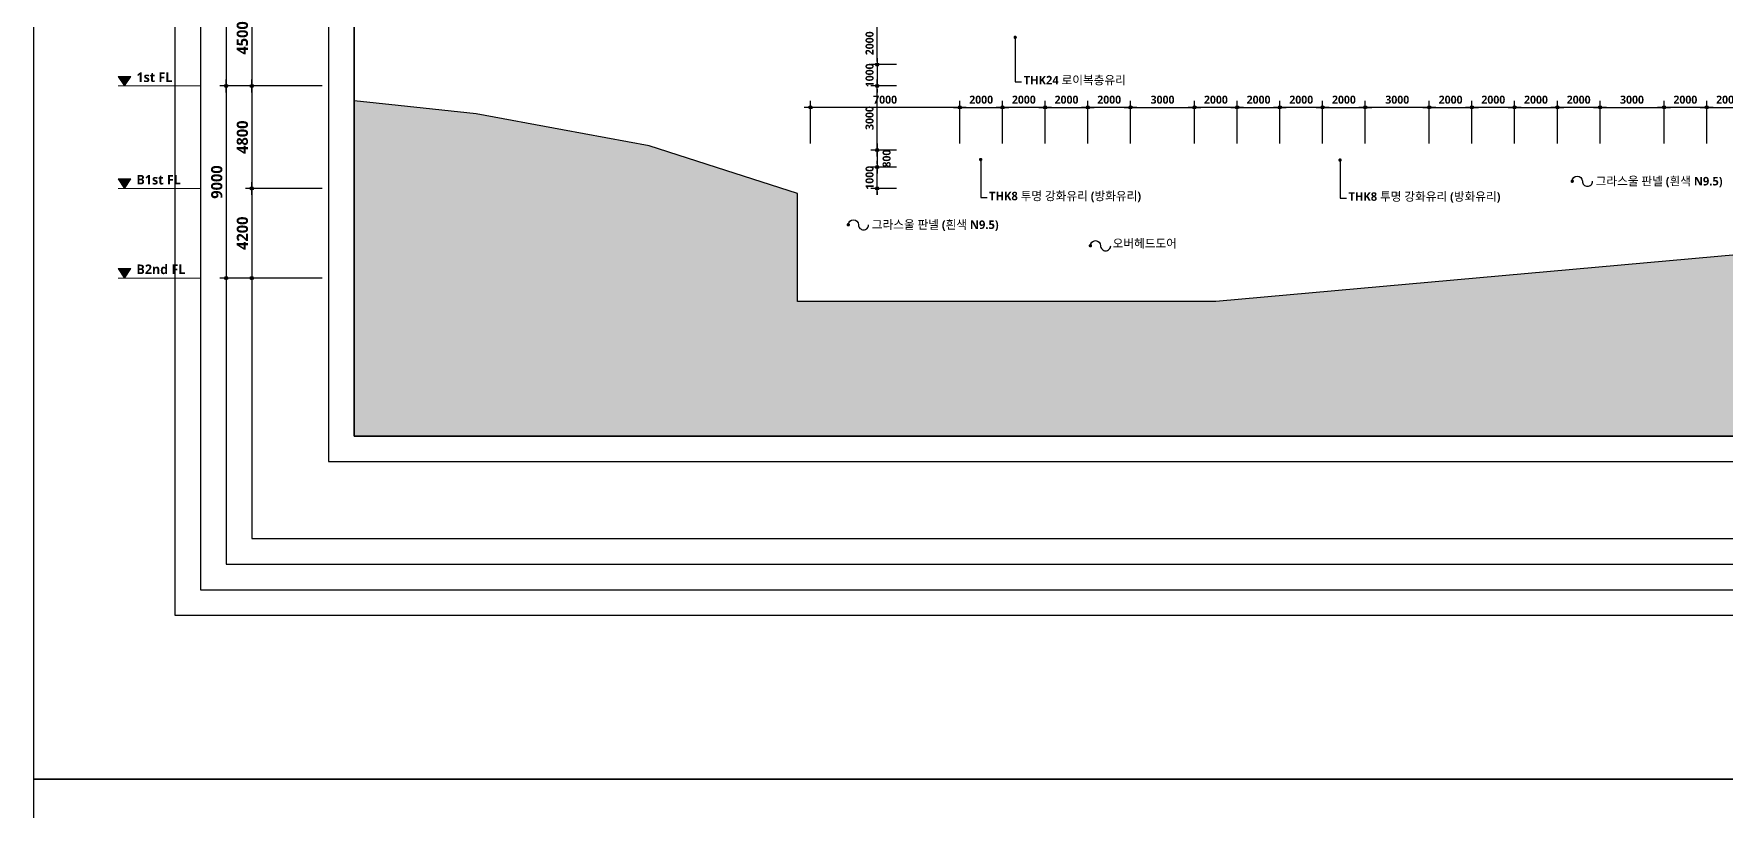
# Model space of a CAD drawing. Header units: millimetres. Extents: x 0 to 190005487, y 0 to 455456909.
# Drawn here: x 0 to 79304, y 265800 to 302219 of the extents above; entities that cross this region are included whole.
import ezdxf

# ---------------------------------------------------------------- set-up
doc = ezdxf.new("R2010")
doc.units = ezdxf.units.MM
doc.header["$LTSCALE"] = 150
doc.header["$MEASUREMENT"] = 0
doc.header["$PDSIZE"] = -10
doc.layers.get('0').update_dxf_attribs({"linetype": 'CONTINUOUS'})
doc.layers.get('Defpoints').update_dxf_attribs({"color": 153, "linetype": 'CONTINUOUS'})
for name, color, linetype in [('A-ANNO-DIM', 4, 'CONTINUOUS'), ('A-ANNO-LEAD', 4, 'CONTINUOUS'), ('A-ANNO-TEXT1', 7, 'CONTINUOUS'), ('A-SECT-SOIL-PAT1', 253, 'CONTINUOUS'), ('A-ST-AXIS-DIM', 7, 'CONTINUOUS')]:
    doc.layers.add(name, color=color, linetype=linetype)
doc.layers.add('A-MARK', color=7, linetype='CONTINUOUS', lineweight=15)
doc.layers.add('Defpoint', color=161, linetype='CONTINUOUS', plot=False)
doc.styles.add('2020음성 1차', font='NanumGothicBold.ttf')
doc.styles.add('SH_대대리576', font='NanumGothicBold.ttf')
doc.dimstyles.new('SHP300내부', dxfattribs={"dimscale": 150, "dimtxt": 2.5, "dimasz": 1, "dimexe": 2, "dimexo": 2, "dimgap": 1, "dimtad": 1, "dimdec": 0, "dimzin": 0, "dimdsep": 46, "dimtxsty": 'SH_대대리576', "dimblk": 'DIMDOT', "dimcen": 0.09, "dimclrd": 256, "dimclre": 256, "dimclrt": 3, "dimadec": 0, "dimazin": 1, "dimtfac": 1, "dimtdec": 0, "dimtix": 1, "dimtmove": 2, "dimatfit": 0, "dimldrblk": 'DIMDOT', "dimfxl": 1, "dimtolj": 1, "dimtzin": 0, "dimlwd": -1, "dimlwe": -1, "dimarcsym": 0})
doc.dimstyles.new('사본 SHP 600', dxfattribs={"dimscale": 150, "dimtxt": 3.5, "dimasz": 1, "dimexe": 2, "dimexo": 2, "dimgap": 1, "dimtad": 1, "dimdec": 0, "dimzin": 0, "dimdsep": 46, "dimtxsty": 'SH_대대리576', "dimblk": 'DIMDOT', "dimcen": 0.09, "dimclrt": 3, "dimadec": 0, "dimazin": 1, "dimtfac": 1, "dimtdec": 0, "dimtix": 1, "dimtmove": 2, "dimatfit": 0, "dimldrblk": 'DIMDOT', "dimfxl": 1, "dimtfillclr": 3, "dimtolj": 1, "dimtzin": 0, "dimarcsym": 0})

# ---------------------------------------------------------------- blocks, each defined once
blk = doc.blocks.new('Level - GL_Architecture-538196-단면도-1')
at = {"layer": 'A-MARK'}
blk.add_hatch(color=256, dxfattribs=at).paths.add_polyline_path([(-50332, 900), (-49732, 0), (-49132, 900)], flags=0)
for p, q in [((-50332, 900), (-49132, 900)), ((-49732, 0), (-50332, 900)), ((-49132, 900), (-49732, 0)), ((-42506, 0), (-50332, 0))]:
    blk.add_line(p, q, dxfattribs=at)
blk = doc.blocks.new('DIMDOT')
at = {"color": 0}
blk.add_line((-2, 0), (2, 0), dxfattribs=at)
for radius in [0.5, 0.25]:
    blk.add_circle((0, 0), radius, dxfattribs=at)
blk = doc.blocks.new('*D4612')
at = {"layer": 'A-ST-AXIS-DIM', "color": 0, "lineweight": -2}
for p, q in [((13512, 294976), (9912, 294976)), ((10212, 294826), (10212, 290926)), ((13512, 290776), (9912, 290776))]:
    blk.add_line(p, q, dxfattribs=at)
at = {"layer": 'Defpoints', "color": 0}
for p in [(13812, 294976), (10212, 290776), (13812, 290776)]:
    blk.add_point(p, dxfattribs=at)
at = {"layer": 'A-ST-AXIS-DIM', "color": 0, "linetype": 'ByBlock', "lineweight": -2, "xscale": 150, "yscale": 150, "zscale": 150}
for p, rotation in [((10212, 294976), 90), ((10212, 290776), 270)]:
    blk.add_blockref('DIMDOT', p, dxfattribs=dict(at, rotation=rotation))
at = {"layer": 'A-ST-AXIS-DIM', "color": 3, "insert": (9774, 292876), "char_height": 525, "attachment_point": 5, "rotation": 90, "style": 'SH_대대리576'}
blk.add_mtext('\\A1;4200', dxfattribs=at)
blk = doc.blocks.new('*D4613')
at = {"layer": 'A-ST-AXIS-DIM', "color": 0, "lineweight": -2}
for p, q in [((13512, 299776), (9912, 299776)), ((10212, 299626), (10212, 295126)), ((13512, 294976), (9912, 294976))]:
    blk.add_line(p, q, dxfattribs=at)
at = {"layer": 'Defpoints', "color": 0}
for p in [(13812, 299776), (10212, 294976), (13812, 294976)]:
    blk.add_point(p, dxfattribs=at)
at = {"layer": 'A-ST-AXIS-DIM', "color": 0, "linetype": 'ByBlock', "lineweight": -2, "xscale": 150, "yscale": 150, "zscale": 150}
for p, rotation in [((10212, 299776), 90), ((10212, 294976), 270)]:
    blk.add_blockref('DIMDOT', p, dxfattribs=dict(at, rotation=rotation))
at = {"layer": 'A-ST-AXIS-DIM', "color": 3, "insert": (9773, 297376), "char_height": 525, "attachment_point": 5, "rotation": 90, "style": 'SH_대대리576'}
blk.add_mtext('\\A1;4800', dxfattribs=at)
blk = doc.blocks.new('*D4614')
at = {"layer": 'A-ST-AXIS-DIM', "color": 0, "lineweight": -2}
for p, q in [((13512, 304276), (9912, 304276)), ((10212, 304126), (10212, 299926)), ((13512, 299776), (9912, 299776))]:
    blk.add_line(p, q, dxfattribs=at)
at = {"layer": 'Defpoints', "color": 0}
for p in [(13812, 304276), (10212, 299776), (13812, 299776)]:
    blk.add_point(p, dxfattribs=at)
at = {"layer": 'A-ST-AXIS-DIM', "color": 0, "linetype": 'ByBlock', "lineweight": -2, "xscale": 150, "yscale": 150, "zscale": 150}
for p, rotation in [((10212, 304276), 90), ((10212, 299776), 270)]:
    blk.add_blockref('DIMDOT', p, dxfattribs=dict(at, rotation=rotation))
at = {"layer": 'A-ST-AXIS-DIM', "color": 3, "insert": (9774, 302026), "char_height": 525, "attachment_point": 5, "rotation": 90, "style": 'SH_대대리576'}
blk.add_mtext('\\A1;4500', dxfattribs=at)
blk = doc.blocks.new('*D4619')
at = {"layer": 'A-ST-AXIS-DIM', "color": 0, "lineweight": -2}
for p, q in [((13512, 299776), (8712, 299776)), ((9012, 299626), (9012, 290926)), ((13512, 290776), (8712, 290776))]:
    blk.add_line(p, q, dxfattribs=at)
at = {"layer": 'Defpoints', "color": 0}
for p in [(13812, 299776), (9012, 290776), (13812, 290776)]:
    blk.add_point(p, dxfattribs=at)
at = {"layer": 'A-ST-AXIS-DIM', "color": 0, "linetype": 'ByBlock', "lineweight": -2, "xscale": 150, "yscale": 150, "zscale": 150}
for p, rotation in [((9012, 299776), 90), ((9012, 290776), 270)]:
    blk.add_blockref('DIMDOT', p, dxfattribs=dict(at, rotation=rotation))
at = {"layer": 'A-ST-AXIS-DIM', "color": 3, "insert": (8573, 295276), "char_height": 525, "attachment_point": 5, "rotation": 90, "style": 'SH_대대리576'}
blk.add_mtext('\\A1;9000', dxfattribs=at)
blk = doc.blocks.new('*D4620')
at = {"layer": 'A-ST-AXIS-DIM', "color": 0, "lineweight": -2}
for p, q in [((13512, 328776), (8712, 328776)), ((9012, 328626), (9012, 299926)), ((13512, 299776), (8712, 299776))]:
    blk.add_line(p, q, dxfattribs=at)
at = {"layer": 'Defpoints', "color": 0}
for p in [(13812, 328776), (9012, 299776), (13812, 299776)]:
    blk.add_point(p, dxfattribs=at)
at = {"layer": 'A-ST-AXIS-DIM', "color": 0, "linetype": 'ByBlock', "lineweight": -2, "xscale": 150, "yscale": 150, "zscale": 150}
for p, rotation in [((9012, 328776), 90), ((9012, 299776), 270)]:
    blk.add_blockref('DIMDOT', p, dxfattribs=dict(at, rotation=rotation))
at = {"layer": 'A-ST-AXIS-DIM', "color": 3, "insert": (8573, 314276), "char_height": 525, "attachment_point": 5, "rotation": 90, "style": 'SH_대대리576'}
blk.add_mtext('\\A1;29000', dxfattribs=at)
blk = doc.blocks.new('*D4674')
at = {"layer": 'A-ANNO-DIM'}
for p, q in [((40420, 302776), (39220, 302776)), ((39520, 300926), (39520, 302626)), ((40420, 300776), (39220, 300776))]:
    blk.add_line(p, q, dxfattribs=at)
at = {"layer": 'Defpoints', "color": 0}
for p in [(39520, 302776), (40720, 302776), (40720, 300776)]:
    blk.add_point(p, dxfattribs=at)
at = {"layer": 'A-ANNO-DIM', "linetype": 'ByBlock', "xscale": 150, "yscale": 150, "zscale": 150}
for p, rotation in [((39520, 302776), 90), ((39520, 300776), 270)]:
    blk.add_blockref('DIMDOT', p, dxfattribs=dict(at, rotation=rotation))
at = {"layer": 'A-ANNO-DIM', "color": 3, "insert": (39164, 301776), "char_height": 375, "attachment_point": 5, "rotation": 90, "style": 'SH_대대리576'}
blk.add_mtext('\\A1;2000', dxfattribs=at)
blk = doc.blocks.new('*D4675')
at = {"layer": 'A-ANNO-DIM'}
for p, q in [((40420, 300776), (39220, 300776)), ((39520, 300926), (39520, 301076)), ((39520, 300776), (39520, 299776)), ((40420, 299776), (39220, 299776)), ((39520, 299626), (39520, 299476))]:
    blk.add_line(p, q, dxfattribs=at)
at = {"layer": 'Defpoints', "color": 0}
for p in [(40720, 300776), (39520, 299776), (40720, 299776)]:
    blk.add_point(p, dxfattribs=at)
at = {"layer": 'A-ANNO-DIM', "linetype": 'ByBlock', "xscale": 150, "yscale": 150, "zscale": 150}
for p, rotation in [((39520, 300776), 270), ((39520, 299776), 90)]:
    blk.add_blockref('DIMDOT', p, dxfattribs=dict(at, rotation=rotation))
at = {"layer": 'A-ANNO-DIM', "color": 3, "insert": (39164, 300276), "char_height": 375, "attachment_point": 5, "rotation": 90, "style": 'SH_대대리576'}
blk.add_mtext('\\A1;1000', dxfattribs=at)
blk = doc.blocks.new('*D4676')
at = {"layer": 'A-ANNO-DIM'}
for p, q in [((40420, 299776), (39220, 299776)), ((39520, 296926), (39520, 299626)), ((40420, 296776), (39220, 296776))]:
    blk.add_line(p, q, dxfattribs=at)
at = {"layer": 'Defpoints', "color": 0}
for p in [(39520, 299776), (40720, 299776), (40720, 296776)]:
    blk.add_point(p, dxfattribs=at)
at = {"layer": 'A-ANNO-DIM', "linetype": 'ByBlock', "xscale": 150, "yscale": 150, "zscale": 150}
for p, rotation in [((39520, 299776), 90), ((39520, 296776), 270)]:
    blk.add_blockref('DIMDOT', p, dxfattribs=dict(at, rotation=rotation))
at = {"layer": 'A-ANNO-DIM', "color": 3, "insert": (39163, 298276), "char_height": 375, "attachment_point": 5, "rotation": 90, "style": 'SH_대대리576'}
blk.add_mtext('\\A1;3000', dxfattribs=at)
blk = doc.blocks.new('*D4677')
at = {"layer": 'A-ANNO-DIM'}
for p, q in [((40420, 296776), (39220, 296776)), ((39520, 296626), (39520, 296126)), ((40420, 295976), (39220, 295976))]:
    blk.add_line(p, q, dxfattribs=at)
at = {"layer": 'Defpoints', "color": 0}
for p in [(40720, 296776), (39520, 295976), (40720, 295976)]:
    blk.add_point(p, dxfattribs=at)
at = {"layer": 'A-ANNO-DIM', "linetype": 'ByBlock', "xscale": 150, "yscale": 150, "zscale": 150}
for p, rotation in [((39520, 296776), 90), ((39520, 295976), 270)]:
    blk.add_blockref('DIMDOT', p, dxfattribs=dict(at, rotation=rotation))
at = {"layer": 'A-ANNO-DIM', "color": 3, "insert": (39963, 296376), "char_height": 375, "attachment_point": 5, "rotation": 90, "style": 'SH_대대리576'}
blk.add_mtext('\\A1;800', dxfattribs=at)
blk = doc.blocks.new('*D4678')
at = {"layer": 'A-ANNO-DIM'}
for p, q in [((40420, 295976), (39220, 295976)), ((39520, 296126), (39520, 296276)), ((39520, 294976), (39520, 295976)), ((40420, 294976), (39220, 294976)), ((39520, 294826), (39520, 294676))]:
    blk.add_line(p, q, dxfattribs=at)
at = {"layer": 'Defpoints', "color": 0}
for p in [(39520, 295976), (40720, 295976), (40720, 294976)]:
    blk.add_point(p, dxfattribs=at)
at = {"layer": 'A-ANNO-DIM', "linetype": 'ByBlock', "xscale": 150, "yscale": 150, "zscale": 150}
for p, rotation in [((39520, 295976), 270), ((39520, 294976), 90)]:
    blk.add_blockref('DIMDOT', p, dxfattribs=dict(at, rotation=rotation))
at = {"layer": 'A-ANNO-DIM', "color": 3, "insert": (39164, 295476), "char_height": 375, "attachment_point": 5, "rotation": 90, "style": 'SH_대대리576'}
blk.add_mtext('\\A1;1000', dxfattribs=at)
blk = doc.blocks.new('*D4791')
at = {"layer": 'A-ANNO-DIM'}
for p, q in [((43393, 297076), (43393, 299076)), ((45393, 297076), (45393, 299076)), ((43543, 298776), (45243, 298776))]:
    blk.add_line(p, q, dxfattribs=at)
at = {"layer": 'Defpoints', "color": 0}
for p in [(45393, 298776), (43393, 296776), (45393, 296776)]:
    blk.add_point(p, dxfattribs=at)
at = {"layer": 'A-ANNO-DIM', "linetype": 'ByBlock', "xscale": 150, "yscale": 150, "zscale": 150, "rotation": 180}
blk.add_blockref('DIMDOT', (43393, 298776), dxfattribs=at)
at = {"layer": 'A-ANNO-DIM', "linetype": 'ByBlock', "xscale": 150, "yscale": 150, "zscale": 150}
blk.add_blockref('DIMDOT', (45393, 298776), dxfattribs=at)
at = {"layer": 'A-ANNO-DIM', "color": 3, "insert": (44393, 299133), "char_height": 375, "attachment_point": 5, "style": 'SH_대대리576'}
blk.add_mtext('\\A1;2000', dxfattribs=at)
blk = doc.blocks.new('*D4868')
at = {"layer": 'A-ANNO-DIM'}
for p, q in [((45393, 297076), (45393, 299076)), ((47393, 297076), (47393, 299076)), ((47243, 298776), (45543, 298776))]:
    blk.add_line(p, q, dxfattribs=at)
at = {"layer": 'Defpoints', "color": 0}
for p in [(45393, 298776), (45393, 296776), (47393, 296776)]:
    blk.add_point(p, dxfattribs=at)
at = {"layer": 'A-ANNO-DIM', "linetype": 'ByBlock', "xscale": 150, "yscale": 150, "zscale": 150, "rotation": 180}
blk.add_blockref('DIMDOT', (45393, 298776), dxfattribs=at)
at = {"layer": 'A-ANNO-DIM', "linetype": 'ByBlock', "xscale": 150, "yscale": 150, "zscale": 150}
blk.add_blockref('DIMDOT', (47393, 298776), dxfattribs=at)
at = {"layer": 'A-ANNO-DIM', "color": 3, "insert": (46393, 299133), "char_height": 375, "attachment_point": 5, "style": 'SH_대대리576'}
blk.add_mtext('\\A1;2000', dxfattribs=at)
blk = doc.blocks.new('*D4869')
at = {"layer": 'A-ANNO-DIM'}
for p, q in [((47393, 297076), (47393, 299076)), ((49393, 297076), (49393, 299076)), ((47543, 298776), (49243, 298776))]:
    blk.add_line(p, q, dxfattribs=at)
at = {"layer": 'Defpoints', "color": 0}
for p in [(49393, 298776), (47393, 296776), (49393, 296776)]:
    blk.add_point(p, dxfattribs=at)
at = {"layer": 'A-ANNO-DIM', "linetype": 'ByBlock', "xscale": 150, "yscale": 150, "zscale": 150, "rotation": 180}
blk.add_blockref('DIMDOT', (47393, 298776), dxfattribs=at)
at = {"layer": 'A-ANNO-DIM', "linetype": 'ByBlock', "xscale": 150, "yscale": 150, "zscale": 150}
blk.add_blockref('DIMDOT', (49393, 298776), dxfattribs=at)
at = {"layer": 'A-ANNO-DIM', "color": 3, "insert": (48393, 299133), "char_height": 375, "attachment_point": 5, "style": 'SH_대대리576'}
blk.add_mtext('\\A1;2000', dxfattribs=at)
blk = doc.blocks.new('*D4870')
at = {"layer": 'A-ANNO-DIM'}
for p, q in [((36393, 297076), (36393, 299076)), ((43393, 297076), (43393, 299076)), ((43243, 298776), (36543, 298776))]:
    blk.add_line(p, q, dxfattribs=at)
at = {"layer": 'Defpoints', "color": 0}
for p in [(36393, 298776), (36393, 296776), (43393, 296776)]:
    blk.add_point(p, dxfattribs=at)
at = {"layer": 'A-ANNO-DIM', "linetype": 'ByBlock', "xscale": 150, "yscale": 150, "zscale": 150, "rotation": 180}
blk.add_blockref('DIMDOT', (36393, 298776), dxfattribs=at)
at = {"layer": 'A-ANNO-DIM', "linetype": 'ByBlock', "xscale": 150, "yscale": 150, "zscale": 150}
blk.add_blockref('DIMDOT', (43393, 298776), dxfattribs=at)
at = {"layer": 'A-ANNO-DIM', "color": 3, "insert": (39893, 299132), "char_height": 375, "attachment_point": 5, "style": 'SH_대대리576'}
blk.add_mtext('\\A1;7000', dxfattribs=at)
blk = doc.blocks.new('*D4897')
at = {"layer": 'A-ANNO-DIM'}
for p, q in [((49393, 297076), (49393, 299076)), ((51393, 297076), (51393, 299076)), ((51243, 298776), (49543, 298776))]:
    blk.add_line(p, q, dxfattribs=at)
at = {"layer": 'Defpoints', "color": 0}
for p in [(49393, 298776), (49393, 296776), (51393, 296776)]:
    blk.add_point(p, dxfattribs=at)
at = {"layer": 'A-ANNO-DIM', "linetype": 'ByBlock', "xscale": 150, "yscale": 150, "zscale": 150, "rotation": 180}
blk.add_blockref('DIMDOT', (49393, 298776), dxfattribs=at)
at = {"layer": 'A-ANNO-DIM', "linetype": 'ByBlock', "xscale": 150, "yscale": 150, "zscale": 150}
blk.add_blockref('DIMDOT', (51393, 298776), dxfattribs=at)
at = {"layer": 'A-ANNO-DIM', "color": 3, "insert": (50393, 299133), "char_height": 375, "attachment_point": 5, "style": 'SH_대대리576'}
blk.add_mtext('\\A1;2000', dxfattribs=at)
blk = doc.blocks.new('*D4924')
at = {"layer": 'A-ANNO-DIM'}
for p, q in [((51393, 297076), (51393, 299076)), ((54393, 297076), (54393, 299076)), ((51543, 298776), (54243, 298776))]:
    blk.add_line(p, q, dxfattribs=at)
at = {"layer": 'Defpoints', "color": 0}
for p in [(54393, 298776), (51393, 296776), (54393, 296776)]:
    blk.add_point(p, dxfattribs=at)
at = {"layer": 'A-ANNO-DIM', "linetype": 'ByBlock', "xscale": 150, "yscale": 150, "zscale": 150, "rotation": 180}
blk.add_blockref('DIMDOT', (51393, 298776), dxfattribs=at)
at = {"layer": 'A-ANNO-DIM', "linetype": 'ByBlock', "xscale": 150, "yscale": 150, "zscale": 150}
blk.add_blockref('DIMDOT', (54393, 298776), dxfattribs=at)
at = {"layer": 'A-ANNO-DIM', "color": 3, "insert": (52893, 299133), "char_height": 375, "attachment_point": 5, "style": 'SH_대대리576'}
blk.add_mtext('\\A1;3000', dxfattribs=at)
blk = doc.blocks.new('*D4925')
at = {"layer": 'A-ANNO-DIM'}
for p, q in [((54393, 297076), (54393, 299076)), ((56393, 297076), (56393, 299076)), ((56243, 298776), (54543, 298776))]:
    blk.add_line(p, q, dxfattribs=at)
at = {"layer": 'Defpoints', "color": 0}
for p in [(54393, 298776), (54393, 296776), (56393, 296776)]:
    blk.add_point(p, dxfattribs=at)
at = {"layer": 'A-ANNO-DIM', "linetype": 'ByBlock', "xscale": 150, "yscale": 150, "zscale": 150, "rotation": 180}
blk.add_blockref('DIMDOT', (54393, 298776), dxfattribs=at)
at = {"layer": 'A-ANNO-DIM', "linetype": 'ByBlock', "xscale": 150, "yscale": 150, "zscale": 150}
blk.add_blockref('DIMDOT', (56393, 298776), dxfattribs=at)
at = {"layer": 'A-ANNO-DIM', "color": 3, "insert": (55393, 299133), "char_height": 375, "attachment_point": 5, "style": 'SH_대대리576'}
blk.add_mtext('\\A1;2000', dxfattribs=at)
blk = doc.blocks.new('*D4926')
at = {"layer": 'A-ANNO-DIM'}
for p, q in [((56393, 297076), (56393, 299076)), ((58393, 297076), (58393, 299076)), ((56543, 298776), (58243, 298776))]:
    blk.add_line(p, q, dxfattribs=at)
at = {"layer": 'Defpoints', "color": 0}
for p in [(58393, 298776), (56393, 296776), (58393, 296776)]:
    blk.add_point(p, dxfattribs=at)
at = {"layer": 'A-ANNO-DIM', "linetype": 'ByBlock', "xscale": 150, "yscale": 150, "zscale": 150, "rotation": 180}
blk.add_blockref('DIMDOT', (56393, 298776), dxfattribs=at)
at = {"layer": 'A-ANNO-DIM', "linetype": 'ByBlock', "xscale": 150, "yscale": 150, "zscale": 150}
blk.add_blockref('DIMDOT', (58393, 298776), dxfattribs=at)
at = {"layer": 'A-ANNO-DIM', "color": 3, "insert": (57393, 299133), "char_height": 375, "attachment_point": 5, "style": 'SH_대대리576'}
blk.add_mtext('\\A1;2000', dxfattribs=at)
blk = doc.blocks.new('*D4927')
at = {"layer": 'A-ANNO-DIM'}
for p, q in [((58393, 297076), (58393, 299076)), ((60393, 297076), (60393, 299076)), ((60243, 298776), (58543, 298776))]:
    blk.add_line(p, q, dxfattribs=at)
at = {"layer": 'Defpoints', "color": 0}
for p in [(58393, 298776), (58393, 296776), (60393, 296776)]:
    blk.add_point(p, dxfattribs=at)
at = {"layer": 'A-ANNO-DIM', "linetype": 'ByBlock', "xscale": 150, "yscale": 150, "zscale": 150, "rotation": 180}
blk.add_blockref('DIMDOT', (58393, 298776), dxfattribs=at)
at = {"layer": 'A-ANNO-DIM', "linetype": 'ByBlock', "xscale": 150, "yscale": 150, "zscale": 150}
blk.add_blockref('DIMDOT', (60393, 298776), dxfattribs=at)
at = {"layer": 'A-ANNO-DIM', "color": 3, "insert": (59393, 299133), "char_height": 375, "attachment_point": 5, "style": 'SH_대대리576'}
blk.add_mtext('\\A1;2000', dxfattribs=at)
blk = doc.blocks.new('*D4928')
at = {"layer": 'A-ANNO-DIM'}
for p, q in [((60393, 297076), (60393, 299076)), ((62393, 297076), (62393, 299076)), ((60543, 298776), (62243, 298776))]:
    blk.add_line(p, q, dxfattribs=at)
at = {"layer": 'Defpoints', "color": 0}
for p in [(62393, 298776), (60393, 296776), (62393, 296776)]:
    blk.add_point(p, dxfattribs=at)
at = {"layer": 'A-ANNO-DIM', "linetype": 'ByBlock', "xscale": 150, "yscale": 150, "zscale": 150, "rotation": 180}
blk.add_blockref('DIMDOT', (60393, 298776), dxfattribs=at)
at = {"layer": 'A-ANNO-DIM', "linetype": 'ByBlock', "xscale": 150, "yscale": 150, "zscale": 150}
blk.add_blockref('DIMDOT', (62393, 298776), dxfattribs=at)
at = {"layer": 'A-ANNO-DIM', "color": 3, "insert": (61393, 299133), "char_height": 375, "attachment_point": 5, "style": 'SH_대대리576'}
blk.add_mtext('\\A1;2000', dxfattribs=at)
blk = doc.blocks.new('*D4929')
at = {"layer": 'A-ANNO-DIM'}
for p, q in [((62393, 297076), (62393, 299076)), ((65393, 297076), (65393, 299076)), ((65243, 298776), (62543, 298776))]:
    blk.add_line(p, q, dxfattribs=at)
at = {"layer": 'Defpoints', "color": 0}
for p in [(62393, 298776), (62393, 296776), (65393, 296776)]:
    blk.add_point(p, dxfattribs=at)
at = {"layer": 'A-ANNO-DIM', "linetype": 'ByBlock', "xscale": 150, "yscale": 150, "zscale": 150, "rotation": 180}
blk.add_blockref('DIMDOT', (62393, 298776), dxfattribs=at)
at = {"layer": 'A-ANNO-DIM', "linetype": 'ByBlock', "xscale": 150, "yscale": 150, "zscale": 150}
blk.add_blockref('DIMDOT', (65393, 298776), dxfattribs=at)
at = {"layer": 'A-ANNO-DIM', "color": 3, "insert": (63893, 299133), "char_height": 375, "attachment_point": 5, "style": 'SH_대대리576'}
blk.add_mtext('\\A1;3000', dxfattribs=at)
blk = doc.blocks.new('*D4930')
at = {"layer": 'A-ANNO-DIM'}
for p, q in [((65393, 297076), (65393, 299076)), ((67393, 297076), (67393, 299076)), ((65543, 298776), (67243, 298776))]:
    blk.add_line(p, q, dxfattribs=at)
at = {"layer": 'Defpoints', "color": 0}
for p in [(67393, 298776), (65393, 296776), (67393, 296776)]:
    blk.add_point(p, dxfattribs=at)
at = {"layer": 'A-ANNO-DIM', "linetype": 'ByBlock', "xscale": 150, "yscale": 150, "zscale": 150, "rotation": 180}
blk.add_blockref('DIMDOT', (65393, 298776), dxfattribs=at)
at = {"layer": 'A-ANNO-DIM', "linetype": 'ByBlock', "xscale": 150, "yscale": 150, "zscale": 150}
blk.add_blockref('DIMDOT', (67393, 298776), dxfattribs=at)
at = {"layer": 'A-ANNO-DIM', "color": 3, "insert": (66393, 299133), "char_height": 375, "attachment_point": 5, "style": 'SH_대대리576'}
blk.add_mtext('\\A1;2000', dxfattribs=at)
blk = doc.blocks.new('*D4931')
at = {"layer": 'A-ANNO-DIM'}
for p, q in [((67393, 297076), (67393, 299076)), ((69393, 297076), (69393, 299076)), ((69243, 298776), (67543, 298776))]:
    blk.add_line(p, q, dxfattribs=at)
at = {"layer": 'Defpoints', "color": 0}
for p in [(67393, 298776), (67393, 296776), (69393, 296776)]:
    blk.add_point(p, dxfattribs=at)
at = {"layer": 'A-ANNO-DIM', "linetype": 'ByBlock', "xscale": 150, "yscale": 150, "zscale": 150}
for p, rotation in [((67393, 298776), 179.9999999999984), ((69393, 298776), 359.9999999999984)]:
    blk.add_blockref('DIMDOT', p, dxfattribs=dict(at, rotation=rotation))
at = {"layer": 'A-ANNO-DIM', "color": 3, "insert": (68393, 299133), "char_height": 375, "attachment_point": 5, "style": 'SH_대대리576'}
blk.add_mtext('\\A1;2000', dxfattribs=at)
blk = doc.blocks.new('*D4932')
at = {"layer": 'A-ANNO-DIM'}
for p, q in [((69393, 297076), (69393, 299076)), ((71393, 297076), (71393, 299076)), ((69543, 298776), (71243, 298776))]:
    blk.add_line(p, q, dxfattribs=at)
at = {"layer": 'Defpoints', "color": 0}
for p in [(71393, 298776), (69393, 296776), (71393, 296776)]:
    blk.add_point(p, dxfattribs=at)
at = {"layer": 'A-ANNO-DIM', "linetype": 'ByBlock', "xscale": 150, "yscale": 150, "zscale": 150, "rotation": 180}
blk.add_blockref('DIMDOT', (69393, 298776), dxfattribs=at)
at = {"layer": 'A-ANNO-DIM', "linetype": 'ByBlock', "xscale": 150, "yscale": 150, "zscale": 150}
blk.add_blockref('DIMDOT', (71393, 298776), dxfattribs=at)
at = {"layer": 'A-ANNO-DIM', "color": 3, "insert": (70393, 299133), "char_height": 375, "attachment_point": 5, "style": 'SH_대대리576'}
blk.add_mtext('\\A1;2000', dxfattribs=at)
blk = doc.blocks.new('*D4933')
at = {"layer": 'A-ANNO-DIM'}
for p, q in [((71393, 297076), (71393, 299076)), ((73393, 297076), (73393, 299076)), ((73243, 298776), (71543, 298776))]:
    blk.add_line(p, q, dxfattribs=at)
at = {"layer": 'Defpoints', "color": 0}
for p in [(71393, 298776), (71393, 296776), (73393, 296776)]:
    blk.add_point(p, dxfattribs=at)
at = {"layer": 'A-ANNO-DIM', "linetype": 'ByBlock', "xscale": 150, "yscale": 150, "zscale": 150}
for p, rotation in [((71393, 298776), 179.9999999999984), ((73393, 298776), 359.9999999999984)]:
    blk.add_blockref('DIMDOT', p, dxfattribs=dict(at, rotation=rotation))
at = {"layer": 'A-ANNO-DIM', "color": 3, "insert": (72393, 299133), "char_height": 375, "attachment_point": 5, "style": 'SH_대대리576'}
blk.add_mtext('\\A1;2000', dxfattribs=at)
blk = doc.blocks.new('*D4934')
at = {"layer": 'A-ANNO-DIM'}
for p, q in [((73393, 297076), (73393, 299076)), ((76393, 297076), (76393, 299076)), ((73543, 298776), (76243, 298776))]:
    blk.add_line(p, q, dxfattribs=at)
at = {"layer": 'Defpoints', "color": 0}
for p in [(76393, 298776), (73393, 296776), (76393, 296776)]:
    blk.add_point(p, dxfattribs=at)
at = {"layer": 'A-ANNO-DIM', "linetype": 'ByBlock', "xscale": 150, "yscale": 150, "zscale": 150, "rotation": 180}
blk.add_blockref('DIMDOT', (73393, 298776), dxfattribs=at)
at = {"layer": 'A-ANNO-DIM', "linetype": 'ByBlock', "xscale": 150, "yscale": 150, "zscale": 150}
blk.add_blockref('DIMDOT', (76393, 298776), dxfattribs=at)
at = {"layer": 'A-ANNO-DIM', "color": 3, "insert": (74893, 299133), "char_height": 375, "attachment_point": 5, "style": 'SH_대대리576'}
blk.add_mtext('\\A1;3000', dxfattribs=at)
blk = doc.blocks.new('*D4935')
at = {"layer": 'A-ANNO-DIM'}
for p, q in [((76393, 297076), (76393, 299076)), ((78393, 297076), (78393, 299076)), ((78243, 298776), (76543, 298776))]:
    blk.add_line(p, q, dxfattribs=at)
at = {"layer": 'Defpoints', "color": 0}
for p in [(76393, 298776), (76393, 296776), (78393, 296776)]:
    blk.add_point(p, dxfattribs=at)
at = {"layer": 'A-ANNO-DIM', "linetype": 'ByBlock', "xscale": 150, "yscale": 150, "zscale": 150}
for p, rotation in [((76393, 298776), 179.9999999999984), ((78393, 298776), 359.9999999999984)]:
    blk.add_blockref('DIMDOT', p, dxfattribs=dict(at, rotation=rotation))
at = {"layer": 'A-ANNO-DIM', "color": 3, "insert": (77393, 299133), "char_height": 375, "attachment_point": 5, "style": 'SH_대대리576'}
blk.add_mtext('\\A1;2000', dxfattribs=at)
blk = doc.blocks.new('*D4936')
at = {"layer": 'A-ANNO-DIM'}
for p, q in [((78393, 297076), (78393, 299076)), ((80393, 297076), (80393, 299076)), ((78543, 298776), (80243, 298776))]:
    blk.add_line(p, q, dxfattribs=at)
at = {"layer": 'Defpoints', "color": 0}
for p in [(80393, 298776), (78393, 296776), (80393, 296776)]:
    blk.add_point(p, dxfattribs=at)
at = {"layer": 'A-ANNO-DIM', "linetype": 'ByBlock', "xscale": 150, "yscale": 150, "zscale": 150, "rotation": 180}
blk.add_blockref('DIMDOT', (78393, 298776), dxfattribs=at)
at = {"layer": 'A-ANNO-DIM', "linetype": 'ByBlock', "xscale": 150, "yscale": 150, "zscale": 150}
blk.add_blockref('DIMDOT', (80393, 298776), dxfattribs=at)
at = {"layer": 'A-ANNO-DIM', "color": 3, "insert": (79393, 299133), "char_height": 375, "attachment_point": 5, "style": 'SH_대대리576'}
blk.add_mtext('\\A1;2000', dxfattribs=at)

msp = doc.modelspace()

# ---------------------------------------------------------------- hatches: boundary and pattern name
at = {"layer": 'A-SECT-SOIL-PAT1', "transparency": 33554687}
h = msp.add_hatch(color=256, dxfattribs=at)
h.dxf.hatch_style = 1
h.paths.add_polyline_path([(15012.4, 299084), (15012.4, 283376.4), (99887.6, 283376.4), (99887.6, 293662.6), (96693.4, 293376.4), (55393.4, 289676.4), (35793.4, 289676.4), (35793.4, 294734.2), (32428.2, 295817.4), (28827.2, 296976.4), (24778.6, 297725.3), (20729.9, 298474.1), (17068.8, 298864.6)])

# ---------------------------------------------------------------- linework, layer by layer
msp.add_lwpolyline([(15012.4, 340323.6), (99887.6, 340323.6), (99887.6, 283376.4), (15012.4, 283376.4)], close=True)
at = {"layer": 'A-ANNO-LEAD', "const_width": 79.4}
for points in [[(45947.9, 302057.3, 1), (46027.2, 302057.3, 1)], [(44330.1, 296329.4, 1), (44409.4, 296329.4, 1)], [(61169.6, 296306.4, 1), (61249, 296306.4, 1)], [(72051.3, 295313.7, 1), (72130.6, 295313.7, 1)], [(38126.9, 293274.8, 1), (38206.3, 293274.8, 1)], [(49472.3, 292293.5, 1), (49551.7, 292293.5, 1)]]:
    msp.add_lwpolyline(points, format="xyb", close=True, dxfattribs=at)
at = {"layer": 'A-ANNO-LEAD'}
for points in [[(45987.5, 302057.3), (45987.5, 299974.8), (46287.5, 299974.8)], [(44369.7, 296329.4), (44369.7, 294544.8), (44669.7, 294544.8)], [(61209.3, 296306.4), (61209.3, 294521.8), (61509.3, 294521.8)]]:
    msp.add_lwpolyline(points, dxfattribs=at)
for points in [[(72091, 295313.7, -1), (72567.1, 295313.7, 0.4142136), (72805.2, 295075.6, 0.4142136), (73043.3, 295313.7, 0.4142136)], [(38166.6, 293274.8, -1), (38642.8, 293274.8, 0.4142136), (38880.9, 293036.7, 0.4142136), (39119, 293274.8, 0.4142136)], [(49512, 292293.5, -1), (49988.2, 292293.5, 0.4142136), (50226.3, 292055.4, 0.4142136), (50464.4, 292293.5, 0.4142136)]]:
    msp.add_lwpolyline(points, format="xyb", dxfattribs=at)
at = {"layer": 'A-SECT-SOIL-PAT1'}
msp.add_lwpolyline([(15012.4, 299084), (15012.4, 283376.4), (99887.6, 283376.4), (99887.6, 293662.6), (96693.4, 293376.4), (55393.4, 289676.4), (35793.4, 289676.4), (35793.4, 294734.2), (32428.2, 295817.4), (28827.2, 296976.4), (24778.6, 297725.3), (20729.9, 298474.1), (17068.8, 298864.6)], close=True, dxfattribs=at)
at = {"layer": 'Defpoint'}
for points in [[(0, 356400), (126000, 356400), (126000, 267300), (0, 267300)], [(6612.4, 274976.4), (108287.6, 274976.4), (108287.6, 348723.6), (6612.4, 348723.6)], [(7812.4, 276176.4), (107087.6, 276176.4), (107087.6, 347523.6), (7812.4, 347523.6)], [(9012.4, 277376.4), (105887.6, 277376.4), (105887.6, 346323.6), (9012.4, 346323.6)], [(10212.4, 278576.4), (104687.6, 278576.4), (104687.6, 345123.6), (10212.4, 345123.6)], [(13812.4, 282176.4), (101087.6, 282176.4), (101087.6, 341523.6), (13812.4, 341523.6)], [(15012.4, 283376.4), (99887.6, 283376.4), (99887.6, 340323.6), (15012.4, 340323.6)], [(0, 267300), (126000, 267300), (126000, 178200), (0, 178200)]]:
    msp.add_lwpolyline(points, close=True, dxfattribs=at)

# ---------------------------------------------------------------- block references
at = {"layer": 'A-MARK', "xscale": 0.4938271604938269, "yscale": 0.4938271604938269, "zscale": 0.4938271604938269}
for p in [(28802.9, 299776.4), (28802.9, 294976.4), (28802.9, 290776.4), (28802.9, 290776.4)]:
    msp.add_blockref('Level - GL_Architecture-538196-단면도-1', p, dxfattribs=at)

# ---------------------------------------------------------------- texts
at = {"layer": 'A-ANNO-TEXT1'}
for s, height, style, p in [('1st FL', 450, 'SH_대대리576', (4807.3, 299963)), ('THK24 로이복층유리', 400, '2020음성 1차', (46382.8, 299849.8)), ('B1st FL', 450, 'SH_대대리576', (4807.3, 295163)), ('그라스울 판넬 (흰색 N9.5)', 400, '2020음성 1차', (73192.2, 295117.1)), ('THK8 투명 강화유리 (방화유리)', 400, '2020음성 1차', (44765, 294419.7)), ('THK8 투명 강화유리 (방화유리)', 400, '2020음성 1차', (61604.6, 294396.7)), ('그라스울 판넬 (흰색 N9.5)', 400, '2020음성 1차', (39267.9, 293078.3)), ('오버헤드도어', 400, '2020음성 1차', (50553.7, 292198.2)), ('B2nd FL', 450, 'SH_대대리576', (4807.3, 290963))]:
    msp.add_text(s, height=height, dxfattribs=dict(at, style=style)).set_placement(p)

# ---------------------------------------------------------------- dimensions: what is measured, and where the dimension line sits
at = {"layer": 'A-ANNO-DIM'}
for base, p1, p2, angle, picture, middle in [((39519.9, 302776.4), (40719.9, 300776.4), (40719.9, 302776.4), 90, '*D4674', (39163.8, 301776.4)), ((39519.9, 299776.4), (40719.9, 300776.4), (40719.9, 299776.4), 270, '*D4675', (39164.3, 300276.4)), ((39519.9, 299776.4), (40719.9, 296776.4), (40719.9, 299776.4), 90, '*D4676', (39163, 298276.4)), ((36393.4, 298776.4), (43393.4, 296776.4), (36393.4, 296776.4), 180, '*D4870', (39893.4, 299132)), ((45393.4, 298776.4), (43393.4, 296776.4), (45393.4, 296776.4), 0, '*D4791', (44393.4, 299132.5)), ((45393.4, 298776.4), (47393.4, 296776.4), (45393.4, 296776.4), 180, '*D4868', (46393.4, 299132.5)), ((49393.4, 298776.4), (47393.4, 296776.4), (49393.4, 296776.4), 0, '*D4869', (48393.4, 299132.5)), ((49393.4, 298776.4), (51393.4, 296776.4), (49393.4, 296776.4), 180, '*D4897', (50393.4, 299132.5)), ((54393.4, 298776.4), (51393.4, 296776.4), (54393.4, 296776.4), 0, '*D4924', (52893.4, 299133.3)), ((54393.4, 298776.4), (56393.4, 296776.4), (54393.4, 296776.4), 180, '*D4925', (55393.4, 299132.5)), ((58393.4, 298776.4), (56393.4, 296776.4), (58393.4, 296776.4), 0, '*D4926', (57393.4, 299132.5)), ((58393.4, 298776.4), (60393.4, 296776.4), (58393.4, 296776.4), 180, '*D4927', (59393.4, 299132.5)), ((62393.4, 298776.4), (60393.4, 296776.4), (62393.4, 296776.4), 0, '*D4928', (61393.4, 299132.5)), ((62393.4, 298776.4), (65393.4, 296776.4), (62393.4, 296776.4), 180, '*D4929', (63893.4, 299133.3)), ((67393.4, 298776.4), (65393.4, 296776.4), (67393.4, 296776.4), 0, '*D4930', (66393.4, 299132.5)), ((67393.4, 298776.4), (69393.4, 296776.4), (67393.4, 296776.4), 180, '*D4931', (68393.4, 299132.5)), ((71393.4, 298776.4), (69393.4, 296776.4), (71393.4, 296776.4), 0, '*D4932', (70393.4, 299132.5)), ((71393.4, 298776.4), (73393.4, 296776.4), (71393.4, 296776.4), 180, '*D4933', (72393.4, 299132.5)), ((76393.4, 298776.4), (73393.4, 296776.4), (76393.4, 296776.4), 0, '*D4934', (74893.4, 299133.3)), ((76393.4, 298776.4), (78393.4, 296776.4), (76393.4, 296776.4), 180, '*D4935', (77393.4, 299132.5)), ((80393.4, 298776.4), (78393.4, 296776.4), (80393.4, 296776.4), 0, '*D4936', (79393.4, 299132.5)), ((39519.9, 295976.4), (40719.9, 294976.4), (40719.9, 295976.4), 90, '*D4678', (39164.3, 295476.4))]:
    dim = msp.add_linear_dim(base=base, p1=p1, p2=p2, angle=angle, dimstyle='SHP300내부', override={"dimtxsty": 'SH_대대리576', "dimldrblk": 'DIMDOT'}, dxfattribs=at)
    dim.commit()
    dim.dimension.update_dxf_attribs({"geometry": picture, "text_midpoint": middle})
dim = msp.add_linear_dim(base=(39519.9, 295976.4), p1=(40719.9, 296776.4), p2=(40719.9, 295976.4), angle=270, dimstyle='SHP300내부', override={"dimtxsty": 'SH_대대리576', "dimldrblk": 'DIMDOT'}, dxfattribs=at)
dim.commit()
dim.dimension.update_dxf_attribs({"geometry": '*D4677', "text_midpoint": (39963, 296376.4), "dimtype": 160})
at = {"layer": 'A-ST-AXIS-DIM'}
for base, p1, p2, picture, middle in [((9012.4, 299776.4), (13812.4, 328776.4), (13812.4, 299776.4), '*D4620', (8572.7, 314276.4)), ((10212.4, 299776.4), (13812.4, 304276.4), (13812.4, 299776.4), '*D4614', (9773.8, 302026.4)), ((9012.4, 290776.4), (13812.4, 299776.4), (13812.4, 290776.4), '*D4619', (8572.7, 295276.4)), ((10212.4, 294976.4), (13812.4, 299776.4), (13812.4, 294976.4), '*D4613', (9772.7, 297376.4)), ((10212.4, 290776.4), (13812.4, 294976.4), (13812.4, 290776.4), '*D4612', (9773.8, 292876.4))]:
    dim = msp.add_linear_dim(base=base, p1=p1, p2=p2, angle=90, dimstyle='사본 SHP 600', override={"dimtxsty": 'SH_대대리576', "dimldrblk": 'DIMDOT'}, dxfattribs=at)
    dim.commit()
    dim.dimension.update_dxf_attribs({"geometry": picture, "text_midpoint": middle})

doc.saveas('drawing.dxf')
